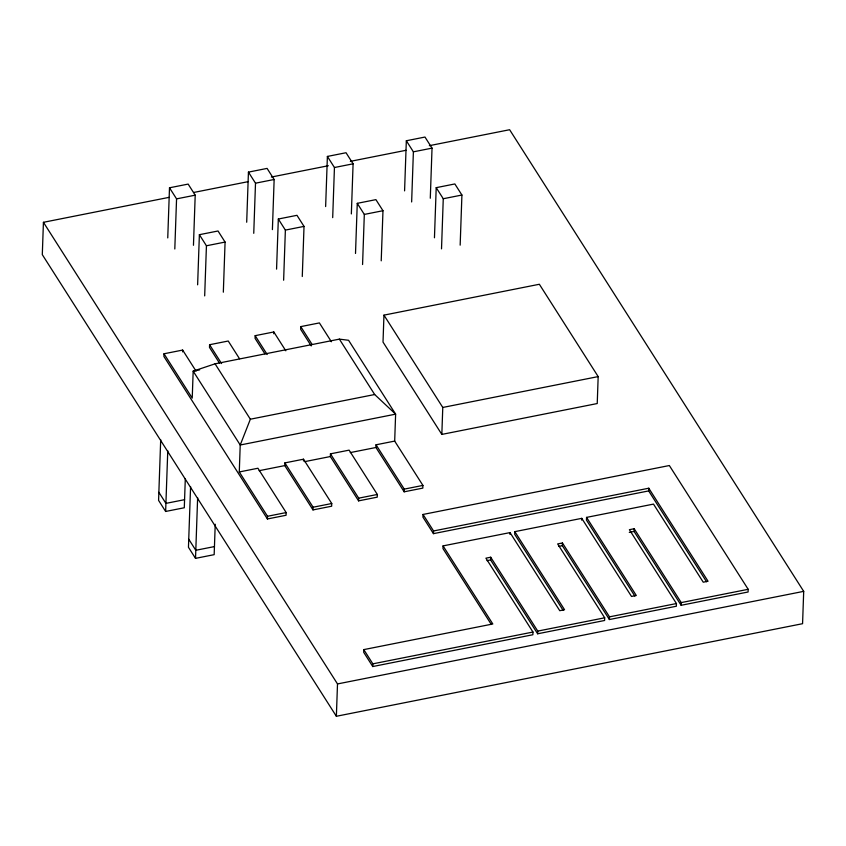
<?xml version="1.0" encoding="UTF-8"?>
<svg xmlns="http://www.w3.org/2000/svg" width="846" height="846" viewBox="0 0 846 846"><rect width="100%" height="100%" fill="white"/><g stroke="black" fill="none" stroke-linecap="round" stroke-linejoin="round"><path stroke-width="1.27" d="M169.041 197.361L43.432 222.308L42.3 254.646L336.37 716.276L802.568 623.692L803.7 591.354L509.63 129.724L429.345 145.671M160.698 439.709L158.583 500.388L165.636 511.46L184.291 507.759L185.306 478.646M167.751 237.916L169.496 187.791L188.15 184.09L195.204 195.172L193.459 245.287M163.997 353.776L163.902 356.473L267.421 518.968L286.064 515.267L286.16 512.57L257.924 468.25L239.281 471.952L240.222 445.007L250.353 419.214L215.064 363.822L193.174 371.151L192.232 398.096L163.997 353.776L182.651 350.075L196.061 371.13M165.636 511.46L167.762 450.791M174.805 248.988L176.56 198.873L169.496 187.791M182.588 351.873L182.651 350.075M190.583 486.609L188.457 547.288L195.521 558.36L214.165 554.659L215.233 524.234M197.626 284.816L199.381 234.691L218.025 230.99L225.078 242.072L223.333 292.187M195.521 558.36L197.636 497.691M204.679 295.899L206.435 245.774L199.381 234.691M239.524 358.746L228.23 341.023L209.586 344.724L209.491 347.42L219.368 362.934M246.694 222.234L248.438 172.119L267.093 168.407L274.146 179.489L272.401 229.615M253.747 233.316L255.503 183.191L248.438 172.119M285.811 350.804L273.818 331.97L255.164 335.672L255.08 338.368L264.957 353.882M273.755 333.768L273.818 331.97M267.421 518.968L267.516 516.272L239.281 471.952M276.568 269.134L278.323 219.019L296.967 215.318L304.021 226.39L302.276 276.515M283.632 280.216L285.377 230.101L278.323 219.019M284.774 465.596L284.869 462.899L303.513 459.198L331.748 503.518L331.653 506.215L312.999 509.916L284.774 465.596L259.119 470.693M331.399 341.752L319.397 322.918L300.753 326.619L300.658 329.316L311.243 345.929M303.45 460.996L303.513 459.198M312.999 509.916L313.094 507.219L284.869 462.899M325.636 206.561L327.391 156.436L346.035 152.735L353.089 163.817L351.344 213.932M332.69 217.634L334.445 167.519L327.391 156.436M330.352 456.544L330.448 453.847L349.102 450.146L377.327 494.466L377.231 497.162L358.588 500.864L330.352 456.544L304.697 461.641M336.37 716.276L337.501 683.938L43.432 222.308M355.51 253.462L357.266 203.336L375.91 199.635L382.974 210.717L381.218 260.832M362.574 264.534L364.319 214.419L357.266 203.336M358.588 500.864L358.683 498.167L330.448 453.847M423.032 514.453L433.554 530.96L648.776 488.216L708.039 581.244L703.248 582.196L653.503 504.1L586.553 517.392L636.298 595.499L631.507 596.451L581.762 518.344L514.812 531.648L564.557 609.744L559.766 610.696L510.022 532.599L443.061 545.892L492.816 623.988L363.791 649.612L363.695 652.308L372.758 666.542L532.864 634.743L532.959 632.047L485.911 558.18L490.701 557.228L537.749 631.095L537.654 633.791L604.604 620.488L604.7 617.802L557.651 543.936L562.442 542.984L609.49 616.85L609.395 619.536L676.345 606.244L676.44 603.547L629.392 529.691L634.183 528.739L681.231 602.595L681.136 605.292L748.086 591.999L748.181 589.302L669.345 465.533L423.032 514.453L422.947 517.149L433.459 533.646L648.681 490.913L706.537 581.731M375.941 447.492L376.036 444.795L394.68 441.094L422.915 485.414L422.82 488.11L404.166 491.812L375.941 447.492L350.286 452.589M383.957 315.135L383.016 342.08L441.834 434.41L597.234 403.542L598.175 376.597L539.357 284.267L383.957 315.135L442.775 407.455L441.834 434.41M372.758 666.542L372.853 663.846L363.791 649.612M394.68 441.094L395.621 414.149L348.573 340.282L339.383 339.13L215.064 363.822M404.578 190.879L406.334 140.764L424.978 137.052L432.031 148.135L430.286 198.25M411.642 201.961L413.387 151.836L406.334 140.764M404.166 491.812L404.261 489.115L376.036 444.795M434.453 237.779L436.208 187.664L454.852 183.952L461.916 195.035L460.161 245.16M441.517 248.861L443.262 198.736L436.208 187.664M433.459 533.646L433.554 530.96M443.061 545.892L442.976 548.589L491.325 624.485M537.654 633.791L490.606 559.925L490.701 557.228M509.958 534.397L510.022 532.599M514.812 531.648L514.717 534.344L563.066 610.241M609.395 619.536L562.347 545.681L562.442 542.984M581.699 520.142L581.762 518.344M586.553 517.392L586.458 520.089L634.807 595.986M681.136 605.292L634.088 531.436L634.183 528.739M648.681 490.913L648.776 488.216M193.649 192.476L248.037 181.679M271.355 177.047L328.333 165.731M350.35 161.353L406.027 150.292M176.56 198.873L195.204 195.172M255.503 183.191L274.146 179.489M334.445 167.519L353.089 163.817M413.387 151.836L432.031 148.135M206.435 245.774L225.078 242.072M285.377 230.101L304.021 226.39M364.319 214.419L382.974 210.717M443.262 198.736L461.916 195.035M199.645 369.861L193.174 371.151L240.222 445.007L395.621 414.149L374.672 394.522L339.383 339.13M250.353 419.214L374.672 394.522M442.775 407.455L598.175 376.597M184.576 499.679L165.922 503.381L158.868 492.298M267.516 516.272L286.16 512.57M313.094 507.219L331.748 503.518M358.683 498.167L377.327 494.466M404.261 489.115L422.915 485.414M214.45 546.579L195.796 550.281L188.743 539.198M487.01 560.644L490.606 559.925M558.751 546.389L562.347 545.681M629.297 532.388L634.088 531.436M372.853 663.846L532.959 632.047M537.749 631.095L604.7 617.802M609.49 616.85L676.44 603.547M681.231 602.595L748.181 589.302M337.501 683.938L803.7 591.354M300.753 326.619L312.047 344.343M255.164 335.672L267.167 354.506M209.586 344.724L221.578 363.558"/></g></svg>
